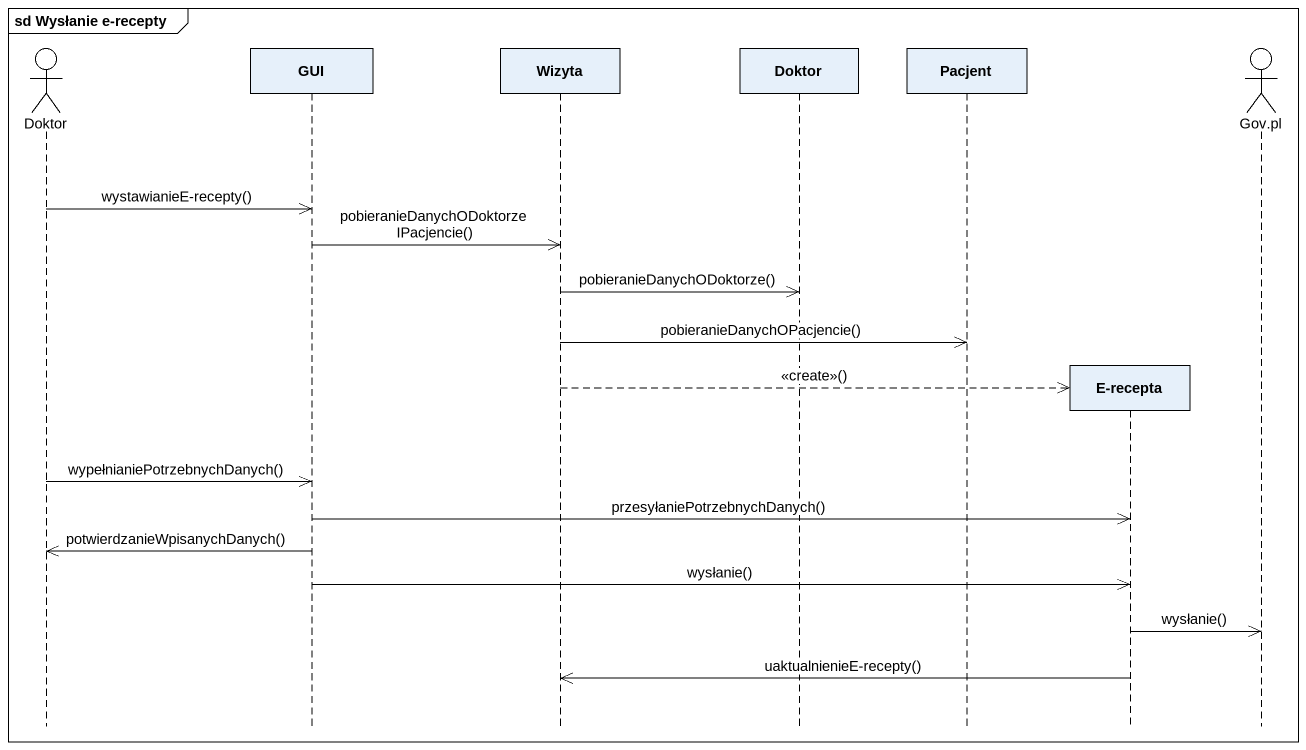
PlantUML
@startuml
mainframe sd Wysłanie e-recepty
hide footbox
actor Doktor
participant GUI
participant Wizyta
participant "Doktor" as Doktor_2
participant Pacjent
participant "E-recepta" as E_recepta
actor "Gov.pl" as Gov_pl

Doktor ->> GUI : wystawianieE-recepty()
GUI ->> Wizyta : pobieranieDanychODoktorzeIPacjencie()
Wizyta ->> Doktor_2 : pobieranieDanychODoktorze()
Wizyta ->> Pacjent : pobieranieDanychOPacjencie()
Wizyta -->> E_recepta ** : <<create>>()
Doktor ->> GUI : wypełnianiePotrzebnychDanych()
GUI ->> E_recepta : przesyłaniePotrzebnychDanych()
GUI ->> Doktor : potwierdzanieWpisanychDanych()
GUI ->> E_recepta : wysłanie()
E_recepta ->> Gov_pl : wysłanie()
E_recepta ->> Wizyta : uaktualnienieE-recepty()
@enduml
